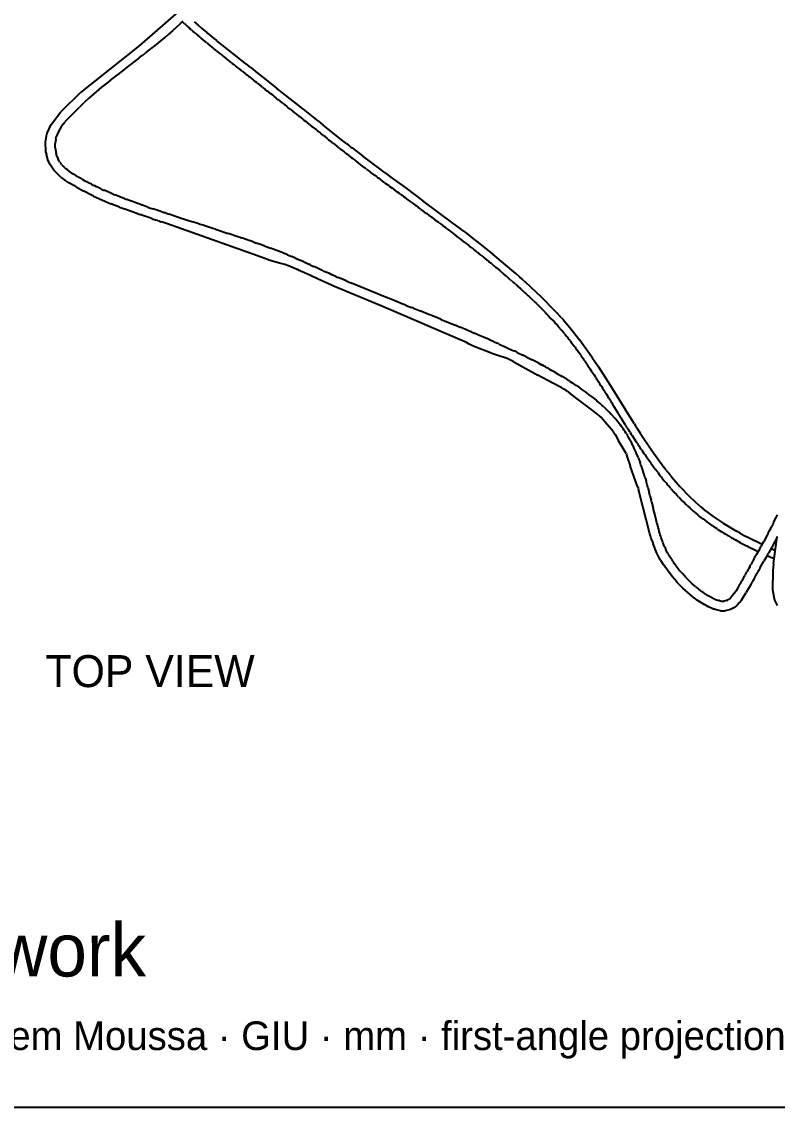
# Model space of a CAD drawing. Header units: millimetres. Extents: x -615 to -131, y -243 to 90.
# Drawn here: x -430.9 to -276.7, y -243.4 to -21.9 of the extents above; entities that cross this region are included whole.
import ezdxf

# ---------------------------------------------------------------- set-up
doc = ezdxf.new("R2010")
doc.units = ezdxf.units.MM
for name, color, linetype in [('BORDER', 7, 'Continuous'), ('TEXT', 5, 'Continuous'), ('VISIBLE', 7, 'Continuous')]:
    doc.layers.add(name, color=color, linetype=linetype)

msp = doc.modelspace()

# ---------------------------------------------------------------- linework, layer by layer
at = {"layer": 'BORDER'}
msp.add_lwpolyline([(-615.3, -243.41), (-131.5, -243.41), (-131.5, 89.89), (-615.3, 89.89)], close=True, dxfattribs=at)
at = {"layer": 'VISIBLE'}
for points in [[(-398.37, -19.43), (-406.93, -26.81)], [(-398.35, -22.17), (-397.95, -21.79)], [(-398.09, -21.93), (-398.05, -21.97)], [(-397.78, -22.22), (-398.05, -21.97)], [(-395.66, -21.91), (-395.31, -22.21)], [(-400.09, -23.75), (-401.07, -24.6)], [(-399.31, -23.05), (-400.09, -23.75)], [(-398.54, -22.35), (-399.31, -23.05)], [(-398.54, -22.35), (-398.35, -22.17)], [(-397.65, -22.34), (-397.78, -22.22)], [(-397.65, -22.34), (-397.48, -22.49)], [(-397.11, -22.83), (-397.48, -22.49)], [(-397.11, -22.83), (-396.73, -23.17)], [(-396.53, -23.34), (-396.73, -23.17)], [(-396.23, -23.6), (-396.53, -23.34)], [(-396.23, -23.6), (-395.87, -23.91)], [(-395.36, -24.35), (-395.87, -23.91)], [(-395.09, -24.58), (-395.36, -24.35)], [(-395.31, -22.21), (-394.87, -22.59)], [(-394.87, -22.59), (-394.15, -23.21)], [(-394.15, -23.21), (-393.11, -24.09)], [(-392.57, -24.54), (-393.11, -24.09)], [(-403.03, -26.23), (-403.71, -26.78)], [(-402.18, -25.53), (-403.03, -26.23)], [(-401.67, -25.11), (-402.18, -25.53)], [(-401.67, -25.11), (-401.07, -24.6)], [(-394.96, -24.69), (-395.09, -24.58)], [(-394.47, -25.1), (-394.96, -24.69)], [(-394.47, -25.1), (-394.24, -25.29)], [(-393.83, -25.63), (-394.24, -25.29)], [(-393.42, -25.97), (-393.83, -25.63)], [(-393.19, -26.16), (-393.42, -25.97)], [(-393.19, -26.16), (-392.96, -26.35)], [(-392.83, -26.46), (-392.96, -26.35)], [(-392.01, -27.13), (-392.83, -26.46)], [(-392.05, -24.96), (-392.57, -24.54)], [(-391.61, -25.33), (-392.05, -24.96)], [(-391.61, -25.33), (-391.12, -25.73)], [(-389.78, -26.81), (-391.12, -25.73)], [(-406.93, -26.81), (-418.85, -36.39)], [(-406.25, -28.79), (-406.5, -28.98)], [(-406.25, -28.79), (-405.62, -28.29)], [(-405.19, -27.95), (-405.62, -28.29)], [(-404.77, -27.62), (-405.19, -27.95)], [(-404.56, -27.46), (-404.77, -27.62)], [(-403.71, -26.78), (-404.56, -27.46)], [(-391.6, -27.46), (-392.01, -27.13)], [(-391.22, -27.77), (-391.6, -27.46)], [(-391.22, -27.77), (-391.04, -27.91)], [(-391.04, -27.91), (-390.63, -28.24)], [(-390.53, -28.32), (-390.63, -28.24)], [(-390.53, -28.32), (-390.37, -28.45)], [(-390.37, -28.45), (-390, -28.75)], [(-390, -28.75), (-389.75, -28.95)], [(-386.58, -29.36), (-389.78, -26.81)], [(-408.69, -30.68), (-409.54, -31.34)], [(-407.75, -29.95), (-408.69, -30.68)], [(-407.25, -29.56), (-407.75, -29.95)], [(-406.87, -29.27), (-407.25, -29.56)], [(-406.87, -29.27), (-406.5, -28.98)], [(-389.75, -28.95), (-389.44, -29.2)], [(-389.44, -29.2), (-389.23, -29.36)], [(-389.09, -29.47), (-389.23, -29.36)], [(-388.87, -29.65), (-389.09, -29.47)], [(-388.51, -29.93), (-388.87, -29.65)], [(-388.41, -30.01), (-388.51, -29.93)], [(-387.99, -30.34), (-388.41, -30.01)], [(-387.99, -30.34), (-387.91, -30.41)], [(-387.91, -30.41), (-387.68, -30.6)], [(-387.4, -30.81), (-387.68, -30.6)], [(-387.4, -30.81), (-387.33, -30.87)], [(-387.33, -30.87), (-387.25, -30.93)], [(-387.25, -30.93), (-387.22, -30.95)], [(-386.76, -31.32), (-387.22, -30.95)], [(-385.16, -30.49), (-386.58, -29.36)], [(-385.16, -30.49), (-384.52, -31)], [(-384.15, -31.28), (-384.52, -31)], [(-412.2, -33.41), (-411.35, -32.75)], [(-409.54, -31.34), (-411.35, -32.75)], [(-386.7, -31.37), (-386.76, -31.32)], [(-386.7, -31.37), (-386.26, -31.72)], [(-385.95, -31.96), (-386.26, -31.72)], [(-385.95, -31.96), (-385.89, -32.01)], [(-385.89, -32.01), (-385.29, -32.48)], [(-385.1, -32.63), (-385.29, -32.48)], [(-385.1, -32.63), (-385.05, -32.67)], [(-385.05, -32.67), (-384.91, -32.78)], [(-384.91, -32.78), (-384.53, -33.08)], [(-384.53, -33.08), (-384.4, -33.19)], [(-384.4, -33.19), (-383.97, -33.52)], [(-384.15, -31.28), (-382.81, -32.35)], [(-382.81, -32.35), (-381.01, -33.76)], [(-414.56, -35.3), (-415.1, -35.75)], [(-413.51, -34.46), (-414.56, -35.3)], [(-413.25, -34.25), (-413.51, -34.46)], [(-412.72, -33.82), (-413.25, -34.25)], [(-412.72, -33.82), (-412.2, -33.41)], [(-383.97, -33.52), (-383.66, -33.77)], [(-383.66, -33.77), (-383.41, -33.97)], [(-383.41, -33.97), (-383.16, -34.16)], [(-382.86, -34.4), (-383.16, -34.16)], [(-382.86, -34.4), (-382.67, -34.55)], [(-382.67, -34.55), (-381.93, -35.14)], [(-381.74, -35.28), (-381.93, -35.14)], [(-381.66, -35.35), (-381.74, -35.28)], [(-381.66, -35.35), (-381.18, -35.73)], [(-381.01, -33.76), (-378.86, -35.46)], [(-418.85, -36.39), (-422.86, -40.32)], [(-417.16, -37.52), (-418.14, -38.42)], [(-416.16, -36.65), (-417.16, -37.52)], [(-415.1, -35.75), (-416.16, -36.65)], [(-380.76, -36.06), (-381.18, -35.73)], [(-380.62, -36.17), (-380.76, -36.06)], [(-380.62, -36.17), (-380.48, -36.28)], [(-380.06, -36.61), (-380.48, -36.28)], [(-379.92, -36.72), (-380.06, -36.61)], [(-379.92, -36.72), (-379.5, -37.05)], [(-379.5, -37.05), (-379.36, -37.17)], [(-379.36, -37.17), (-378.94, -37.5)], [(-378.52, -37.83), (-378.94, -37.5)], [(-374.28, -39.09), (-378.86, -35.46)], [(-419.85, -40.07), (-419.1, -39.33)], [(-418.69, -38.94), (-419.1, -39.33)], [(-418.69, -38.94), (-418.14, -38.42)], [(-378.38, -37.94), (-378.52, -37.83)], [(-378.38, -37.94), (-378.23, -38.06)], [(-377.81, -38.39), (-378.23, -38.06)], [(-377.67, -38.51), (-377.81, -38.39)], [(-377.67, -38.51), (-377.25, -38.84)], [(-377.25, -38.84), (-376.81, -39.19)], [(-376.81, -39.19), (-376.68, -39.29)], [(-376.68, -39.29), (-376.56, -39.39)], [(-376.11, -39.75), (-376.56, -39.39)], [(-376.11, -39.75), (-375.75, -40.03)], [(-373.82, -39.45), (-374.28, -39.09)], [(-373.49, -39.71), (-373.82, -39.45)], [(-373.49, -39.71), (-373.41, -39.78)], [(-372.37, -40.61), (-373.41, -39.78)], [(-424.81, -42.85), (-422.86, -40.32)], [(-421.33, -41.59), (-422.03, -42.37)], [(-420.6, -40.82), (-421.33, -41.59)], [(-419.85, -40.07), (-420.6, -40.82)], [(-375.75, -40.03), (-375.53, -40.2)], [(-375.17, -40.49), (-375.53, -40.2)], [(-374.95, -40.66), (-375.17, -40.49)], [(-374.88, -40.72), (-374.95, -40.66)], [(-374.74, -40.84), (-374.88, -40.72)], [(-374.65, -40.91), (-374.74, -40.84)], [(-374.53, -41), (-374.65, -40.91)], [(-374.41, -41.1), (-374.53, -41)], [(-374.41, -41.1), (-374.25, -41.22)], [(-374.25, -41.22), (-373.84, -41.55)], [(-373.84, -41.55), (-373.54, -41.79)], [(-373.54, -41.79), (-373.37, -41.92)], [(-373.37, -41.92), (-373.3, -41.98)], [(-373.3, -41.98), (-372.98, -42.23)], [(-370.34, -42.23), (-372.37, -40.61)], [(-425.65, -44.65), (-424.85, -42.91)], [(-424.84, -42.89), (-424.85, -42.91)], [(-424.82, -42.87), (-424.84, -42.89)], [(-424.82, -42.87), (-424.81, -42.85)], [(-422.78, -43.35), (-423.38, -44.34)], [(-422.37, -42.79), (-422.78, -43.35)], [(-422.37, -42.79), (-422.03, -42.37)], [(-372.98, -42.23), (-372.56, -42.57)], [(-372.24, -42.82), (-372.56, -42.57)], [(-372.16, -42.88), (-372.24, -42.82)], [(-372.16, -42.88), (-371.65, -43.29)], [(-371.65, -43.29), (-371.56, -43.37)], [(-371.56, -43.37), (-371.32, -43.55)], [(-371.23, -43.62), (-371.32, -43.55)], [(-371.23, -43.62), (-370.74, -44.01)], [(-370.74, -44.01), (-370.46, -44.24)], [(-370.46, -44.24), (-369.99, -44.61)], [(-370.34, -42.23), (-369.35, -43.02)], [(-365.33, -46.21), (-369.35, -43.02)], [(-426.02, -46.63), (-426.01, -46.47)], [(-426.01, -46.47), (-425.71, -44.86)], [(-425.71, -44.86), (-425.68, -44.77)], [(-425.68, -44.77), (-425.67, -44.74)], [(-425.67, -44.74), (-425.65, -44.65)], [(-423.93, -45.87), (-424.04, -46.75)], [(-423.92, -45.82), (-423.93, -45.87)], [(-423.92, -45.82), (-423.81, -45.41)], [(-423.38, -44.34), (-423.81, -45.41)], [(-369.99, -44.61), (-369.89, -44.69)], [(-369.79, -44.77), (-369.89, -44.69)], [(-369.32, -45.14), (-369.79, -44.77)], [(-369.32, -45.14), (-369.04, -45.37)], [(-369.04, -45.37), (-368.56, -45.75)], [(-368.53, -45.78), (-368.56, -45.75)], [(-368.53, -45.78), (-368.26, -45.99)], [(-368.26, -45.99), (-368.15, -46.08)], [(-368.15, -46.08), (-367.57, -46.53)], [(-364.53, -46.83), (-365.33, -46.21)], [(-425.96, -48.29), (-426.02, -46.63)], [(-425.92, -48.57), (-425.96, -48.29)], [(-425.92, -48.57), (-425.83, -49.01)], [(-424.04, -47.62), (-424.04, -46.75)], [(-424.04, -47.62), (-423.84, -48.82)], [(-367.57, -46.53), (-367.51, -46.58)], [(-367.48, -46.61), (-367.51, -46.58)], [(-367.48, -46.61), (-367.08, -46.92)], [(-367.08, -46.92), (-366.49, -47.39)], [(-366.44, -47.42), (-366.49, -47.39)], [(-366.44, -47.42), (-366.3, -47.54)], [(-366.11, -47.69), (-366.3, -47.54)], [(-366.11, -47.69), (-365.09, -48.48)], [(-365.09, -48.48), (-365.07, -48.5)], [(-365.07, -48.5), (-364.97, -48.58)], [(-364.97, -48.58), (-364.88, -48.65)], [(-364.88, -48.65), (-364.79, -48.72)], [(-364.79, -48.72), (-364.58, -48.88)], [(-364.53, -46.83), (-364.27, -47.04)], [(-364.27, -47.04), (-364.15, -47.13)], [(-364.15, -47.13), (-363.69, -47.49)], [(-363.69, -47.49), (-363.47, -47.66)], [(-363.47, -47.66), (-361.33, -49.31)], [(-425.44, -50.29), (-425.83, -49.01)], [(-425.28, -50.65), (-425.44, -50.29)], [(-425.1, -51.01), (-425.28, -50.65)], [(-423.62, -49.51), (-423.84, -48.82)], [(-423.62, -49.51), (-423.57, -49.63)], [(-423.57, -49.63), (-423.5, -49.8)], [(-423.24, -50.29), (-423.5, -49.8)], [(-423.07, -50.56), (-423.24, -50.29)], [(-423.07, -50.56), (-422.89, -50.81)], [(-422.72, -51.03), (-422.89, -50.81)], [(-364.58, -48.88), (-364.48, -48.96)], [(-364.48, -48.96), (-364.16, -49.21)], [(-364.16, -49.21), (-363.97, -49.35)], [(-363.97, -49.35), (-363.66, -49.6)], [(-363.66, -49.6), (-363.34, -49.84)], [(-363.34, -49.84), (-362.84, -50.23)], [(-362.84, -50.23), (-362.21, -50.71)], [(-362.02, -50.85), (-362.21, -50.71)], [(-361.36, -51.36), (-362.02, -50.85)], [(-357.54, -52.16), (-361.33, -49.31)], [(-424.6, -51.82), (-425.1, -51.01)], [(-424.29, -52.23), (-424.6, -51.82)], [(-423.3, -53.25), (-424.29, -52.23)], [(-422.72, -51.03), (-422.47, -51.3)], [(-422.16, -51.62), (-422.47, -51.3)], [(-422.1, -51.67), (-422.16, -51.62)], [(-422.06, -51.71), (-422.1, -51.67)], [(-421.84, -51.91), (-422.06, -51.71)], [(-421.6, -52.1), (-421.84, -51.91)], [(-421.18, -52.42), (-421.6, -52.1)], [(-420.91, -52.61), (-421.18, -52.42)], [(-420.88, -52.64), (-420.91, -52.61)], [(-420.61, -52.81), (-420.88, -52.64)], [(-420.61, -52.81), (-420.24, -53.05)], [(-420.24, -53.05), (-419.78, -53.33)], [(-361.04, -51.6), (-361.36, -51.36)], [(-361.04, -51.6), (-360.82, -51.76)], [(-360.6, -51.93), (-360.82, -51.76)], [(-360.52, -51.99), (-360.6, -51.93)], [(-360.52, -51.99), (-360.44, -52.05)], [(-360.44, -52.05), (-360, -52.38)], [(-360, -52.38), (-359.92, -52.44)], [(-359.92, -52.44), (-359.85, -52.5)], [(-359.85, -52.5), (-359.62, -52.67)], [(-359.19, -52.99), (-359.62, -52.67)], [(-359.08, -53.07), (-359.19, -52.99)], [(-359.08, -53.07), (-358.85, -53.25)], [(-357.22, -52.4), (-357.54, -52.16)], [(-356.52, -52.92), (-357.22, -52.4)], [(-356.52, -52.92), (-355.74, -53.49)], [(-422.8, -53.67), (-423.3, -53.25)], [(-422.8, -53.67), (-422.05, -54.23)], [(-421.23, -54.76), (-422.05, -54.23)], [(-420.35, -55.29), (-421.23, -54.76)], [(-420.24, -55.36), (-420.35, -55.29)], [(-419.78, -55.62), (-420.24, -55.36)], [(-419.78, -53.33), (-419.48, -53.51)], [(-419.48, -53.51), (-419.39, -53.56)], [(-419.39, -53.56), (-419.19, -53.68)], [(-418.74, -53.93), (-419.19, -53.68)], [(-418.55, -54.04), (-418.74, -53.93)], [(-418.55, -54.04), (-417.95, -54.37)], [(-417.95, -54.37), (-417.64, -54.54)], [(-417.64, -54.54), (-417.34, -54.71)], [(-417.1, -54.83), (-417.34, -54.71)], [(-416.64, -55.07), (-417.1, -54.83)], [(-416.64, -55.07), (-416.16, -55.31)], [(-415.95, -55.42), (-416.16, -55.31)], [(-358.85, -53.25), (-358.42, -53.56)], [(-358.42, -53.56), (-358.28, -53.67)], [(-358.28, -53.67), (-358.02, -53.86)], [(-358.02, -53.86), (-357.69, -54.1)], [(-356.8, -54.76), (-357.69, -54.1)], [(-356.8, -54.76), (-356.69, -54.84)], [(-356.69, -54.84), (-356, -55.35)], [(-356, -55.35), (-355.88, -55.44)], [(-355.74, -53.49), (-354.34, -54.52)], [(-354.34, -54.52), (-352.46, -55.9)], [(-419.78, -55.62), (-418.33, -56.42)], [(-416.23, -57.48), (-418.33, -56.42)], [(-416.23, -57.48), (-412.67, -59.05)], [(-415.62, -55.58), (-415.95, -55.42)], [(-415.39, -55.69), (-415.62, -55.58)], [(-414.72, -56.01), (-415.39, -55.69)], [(-414.72, -56.01), (-414.17, -56.26)], [(-414.17, -56.26), (-414.07, -56.3)], [(-413.42, -56.59), (-414.07, -56.3)], [(-412.83, -56.85), (-413.42, -56.59)], [(-412.12, -57.14), (-412.83, -56.85)], [(-412.12, -57.14), (-411.86, -57.25)], [(-411.63, -57.34), (-411.86, -57.25)], [(-411.29, -57.47), (-411.63, -57.34)], [(-410.74, -57.69), (-411.29, -57.47)], [(-355.88, -55.44), (-355.39, -55.8)], [(-355.39, -55.8), (-355.08, -56.03)], [(-355.08, -56.03), (-354.78, -56.24)], [(-354.28, -56.61), (-354.78, -56.24)], [(-354.18, -56.69), (-354.28, -56.61)], [(-353.89, -56.9), (-354.18, -56.69)], [(-353.55, -57.15), (-353.89, -56.9)], [(-353.55, -57.15), (-353.04, -57.52)], [(-353.04, -57.52), (-352.98, -57.57)], [(-352.98, -57.57), (-352.67, -57.79)], [(-352.46, -55.9), (-349.02, -58.44)], [(-410.88, -59.76), (-412.67, -59.05)], [(-410.88, -59.76), (-410.32, -59.97)], [(-410.59, -57.75), (-410.74, -57.69)], [(-410.59, -57.75), (-410.49, -57.79)], [(-409.93, -58.01), (-410.49, -57.79)], [(-409.88, -58.02), (-409.93, -58.01)], [(-409.88, -58.02), (-409.41, -58.2)], [(-408.71, -58.46), (-409.41, -58.2)], [(-408.67, -58.48), (-408.71, -58.46)], [(-408.47, -58.55), (-408.67, -58.48)], [(-407.38, -58.95), (-408.47, -58.55)], [(-407.26, -58.99), (-407.38, -58.95)], [(-406.96, -59.1), (-407.26, -58.99)], [(-406.51, -59.26), (-406.96, -59.1)], [(-406.51, -59.26), (-406.38, -59.3)], [(-406.2, -59.37), (-406.38, -59.3)], [(-405.57, -59.59), (-406.2, -59.37)], [(-405.16, -59.73), (-405.57, -59.59)], [(-405.16, -59.73), (-404.97, -59.8)], [(-404.97, -59.8), (-404.12, -60.09)], [(-352.38, -58.01), (-352.67, -57.79)], [(-351.94, -58.33), (-352.38, -58.01)], [(-351.78, -58.45), (-351.94, -58.33)], [(-351.34, -58.77), (-351.78, -58.45)], [(-351.34, -58.77), (-351.19, -58.89)], [(-351.19, -58.89), (-351.03, -59)], [(-351.03, -59), (-350.59, -59.32)], [(-350.59, -59.32), (-350.44, -59.44)], [(-350.44, -59.44), (-350, -59.76)], [(-349.55, -60.1), (-350, -59.76)], [(-342.91, -63), (-349.02, -58.44)], [(-410.32, -59.97), (-409.91, -60.13)], [(-409.91, -60.13), (-409.83, -60.16)], [(-409.64, -60.23), (-409.83, -60.16)], [(-407.38, -61.05), (-409.64, -60.23)], [(-407.25, -61.09), (-407.38, -61.05)], [(-407.12, -61.14), (-407.25, -61.09)], [(-407.12, -61.14), (-406.93, -61.21)], [(-406.93, -61.21), (-406.75, -61.27)], [(-404.55, -62.03), (-406.75, -61.27)], [(-403.9, -60.17), (-404.12, -60.09)], [(-403.23, -60.39), (-403.9, -60.17)], [(-403.23, -60.39), (-403.14, -60.42)], [(-403, -60.47), (-403.14, -60.42)], [(-401.97, -60.82), (-403, -60.47)], [(-401.94, -60.83), (-401.97, -60.82)], [(-401.94, -60.83), (-401.8, -60.87)], [(-401.38, -61.01), (-401.8, -60.87)], [(-401.38, -61.01), (-400.81, -61.2)], [(-400.03, -61.46), (-400.81, -61.2)], [(-399.47, -61.64), (-400.03, -61.46)], [(-398.45, -61.97), (-399.47, -61.64)], [(-398.35, -62), (-398.45, -61.97)], [(-398.35, -62), (-397.68, -62.22)], [(-349.41, -60.2), (-349.55, -60.1)], [(-349.41, -60.2), (-348.96, -60.54)], [(-348.96, -60.54), (-348.81, -60.64)], [(-348.81, -60.64), (-348.67, -60.75)], [(-348.67, -60.75), (-348.22, -61.08)], [(-348.22, -61.08), (-347.75, -61.43)], [(-347.75, -61.43), (-347.63, -61.52)], [(-347.63, -61.52), (-347.55, -61.58)], [(-347.55, -61.58), (-347.24, -61.81)], [(-347.24, -61.81), (-347.14, -61.88)], [(-347.14, -61.88), (-346.57, -62.31)], [(-404.28, -62.13), (-404.55, -62.03)], [(-404.28, -62.13), (-404.23, -62.14)], [(-404.23, -62.14), (-403.59, -62.36)], [(-403.53, -62.38), (-403.59, -62.36)], [(-403.51, -62.39), (-403.53, -62.38)], [(-403.14, -62.51), (-403.51, -62.39)], [(-403.12, -62.52), (-403.14, -62.51)], [(-402.84, -62.61), (-403.12, -62.52)], [(-402.77, -62.64), (-402.84, -62.61)], [(-402.77, -62.64), (-402.49, -62.73)], [(-402.12, -62.85), (-402.49, -62.73)], [(-401.32, -63.12), (-402.12, -62.85)], [(-382.75, -69.71), (-401.32, -63.12)], [(-397.68, -62.22), (-397.53, -62.27)], [(-397.53, -62.27), (-397.25, -62.36)], [(-397.25, -62.36), (-395.97, -62.77)], [(-395.82, -62.82), (-395.97, -62.77)], [(-395.11, -63.05), (-395.82, -62.82)], [(-394.59, -63.22), (-395.11, -63.05)], [(-394.48, -63.26), (-394.59, -63.22)], [(-394.36, -63.29), (-394.48, -63.26)], [(-393.85, -63.46), (-394.36, -63.29)], [(-393.71, -63.5), (-393.85, -63.46)], [(-393.08, -63.7), (-393.71, -63.5)], [(-392.87, -63.77), (-393.08, -63.7)], [(-391.9, -64.09), (-392.87, -63.77)], [(-391.32, -64.27), (-391.9, -64.09)], [(-346.57, -62.31), (-346.47, -62.39)], [(-346.47, -62.39), (-346.37, -62.46)], [(-346.37, -62.46), (-346.08, -62.67)], [(-345.8, -62.89), (-346.08, -62.67)], [(-345.7, -62.96), (-345.8, -62.89)], [(-345.7, -62.96), (-345.6, -63.04)], [(-345.6, -63.04), (-345.03, -63.46)], [(-345.03, -63.46), (-344.93, -63.54)], [(-344.93, -63.54), (-344.83, -63.62)], [(-344.83, -63.62), (-344.54, -63.83)], [(-344.22, -64.07), (-344.54, -63.83)], [(-344.19, -64.1), (-344.22, -64.07)], [(-344.19, -64.1), (-343.97, -64.27)], [(-341.7, -63.92), (-342.91, -63)], [(-340.82, -64.59), (-341.7, -63.92)], [(-391.32, -64.27), (-388.74, -65.12)], [(-386.75, -65.78), (-388.74, -65.12)], [(-386.27, -65.94), (-386.75, -65.78)], [(-386.23, -65.96), (-386.27, -65.94)], [(-386.23, -65.96), (-386.03, -66.02)], [(-384.87, -66.42), (-386.03, -66.02)], [(-384.54, -66.54), (-384.87, -66.42)], [(-343.97, -64.27), (-343.51, -64.61)], [(-343.51, -64.61), (-343.2, -64.85)], [(-343.2, -64.85), (-343.01, -64.99)], [(-343.01, -64.99), (-342.82, -65.14)], [(-342.82, -65.14), (-342.5, -65.38)], [(-342.5, -65.38), (-342.24, -65.58)], [(-341.31, -66.29), (-342.24, -65.58)], [(-340.48, -66.94), (-341.31, -66.29)], [(-340.82, -64.59), (-340.08, -65.16)], [(-340.08, -65.16), (-338.92, -66.06)], [(-338.92, -66.06), (-337.39, -67.27)], [(-384.21, -66.65), (-384.54, -66.54)], [(-384.04, -66.71), (-384.21, -66.65)], [(-383.54, -66.88), (-384.04, -66.71)], [(-383.54, -66.88), (-382.97, -67.09)], [(-382.77, -67.16), (-382.97, -67.09)], [(-382.39, -67.29), (-382.77, -67.16)], [(-382.14, -67.38), (-382.39, -67.29)], [(-381.39, -67.65), (-382.14, -67.38)], [(-381.39, -67.65), (-380.82, -67.86)], [(-380.82, -67.86), (-380.67, -67.92)], [(-380.67, -67.92), (-380.1, -68.12)], [(-377.93, -68.95), (-380.1, -68.12)], [(-340.39, -67.01), (-340.48, -66.94)], [(-340.39, -67.01), (-339.98, -67.32)], [(-339.98, -67.32), (-339.73, -67.52)], [(-339.73, -67.52), (-339.49, -67.71)], [(-339.07, -68.04), (-339.49, -67.71)], [(-338.99, -68.1), (-339.07, -68.04)], [(-338.99, -68.1), (-338.76, -68.29)], [(-338.76, -68.29), (-338.55, -68.45)], [(-338.55, -68.45), (-338.42, -68.55)], [(-338.41, -68.56), (-338.42, -68.55)], [(-338, -68.89), (-338.41, -68.56)], [(-337.39, -67.27), (-334.68, -69.44)], [(-381.47, -70.17), (-382.75, -69.71)], [(-380.5, -70.5), (-381.47, -70.17)], [(-380.42, -70.57), (-380.5, -70.5)], [(-378.29, -71.16), (-380.42, -70.57)], [(-377.72, -69.03), (-377.93, -68.95)], [(-377.34, -69.18), (-377.72, -69.03)], [(-376.89, -69.37), (-377.34, -69.18)], [(-376.63, -69.47), (-376.89, -69.37)], [(-376.63, -69.47), (-375.74, -69.84)], [(-375.48, -69.95), (-375.74, -69.84)], [(-375.19, -70.08), (-375.48, -69.95)], [(-375.11, -70.11), (-375.19, -70.08)], [(-375.03, -70.14), (-375.11, -70.11)], [(-375.03, -70.14), (-374.75, -70.27)], [(-374.65, -70.31), (-374.75, -70.27)], [(-374.65, -70.31), (-373.9, -70.65)], [(-373.79, -70.7), (-373.9, -70.65)], [(-373.32, -70.91), (-373.79, -70.7)], [(-338, -68.89), (-337.88, -68.99)], [(-337.88, -68.99), (-337.51, -69.28)], [(-337.15, -69.57), (-337.51, -69.28)], [(-337.02, -69.68), (-337.15, -69.57)], [(-337.02, -69.68), (-336.66, -69.96)], [(-336.66, -69.96), (-336.52, -70.07)], [(-336.52, -70.07), (-336.17, -70.36)], [(-336.17, -70.36), (-336.03, -70.47)], [(-336.03, -70.47), (-335.89, -70.59)], [(-335.89, -70.59), (-335.54, -70.87)], [(-335.19, -71.16), (-335.54, -70.87)], [(-330.08, -73.32), (-334.68, -69.44)], [(-377.19, -71.45), (-378.29, -71.16)], [(-376.07, -71.85), (-377.19, -71.45)], [(-375.34, -72.17), (-376.07, -71.85)], [(-375, -72.32), (-375.34, -72.17)], [(-374.63, -72.49), (-375, -72.32)], [(-374.27, -72.65), (-374.63, -72.49)], [(-374.02, -72.77), (-374.27, -72.65)], [(-373.79, -72.87), (-374.02, -72.77)], [(-371.94, -73.73), (-373.79, -72.87)], [(-373.32, -70.91), (-373.18, -70.97)], [(-373.18, -70.97), (-372.97, -71.07)], [(-372.97, -71.07), (-372.28, -71.39)], [(-372.05, -71.5), (-372.28, -71.39)], [(-372.05, -71.5), (-371.31, -71.84)], [(-371.09, -71.95), (-371.31, -71.84)], [(-370.39, -72.27), (-371.09, -71.95)], [(-370.23, -72.34), (-370.39, -72.27)], [(-369.73, -72.58), (-370.23, -72.34)], [(-369.59, -72.64), (-369.73, -72.58)], [(-369.13, -72.85), (-369.59, -72.64)], [(-368.1, -73.31), (-369.13, -72.85)], [(-335.05, -71.28), (-335.19, -71.16)], [(-335.05, -71.28), (-334.7, -71.56)], [(-334.7, -71.56), (-334.56, -71.68)], [(-334.56, -71.68), (-334.21, -71.97)], [(-334.21, -71.97), (-334.07, -72.09)], [(-334.07, -72.09), (-333.7, -72.4)], [(-333.7, -72.4), (-333.58, -72.5)], [(-333.58, -72.5), (-333.35, -72.69)], [(-333.35, -72.69), (-332.59, -73.33)], [(-371.67, -73.85), (-371.94, -73.73)], [(-369.61, -74.8), (-371.67, -73.85)], [(-368.41, -75.34), (-369.61, -74.8)], [(-367.73, -73.48), (-368.1, -73.31)], [(-367.44, -73.61), (-367.73, -73.48)], [(-367.26, -73.69), (-367.44, -73.61)], [(-366.81, -73.88), (-367.26, -73.69)], [(-366.81, -73.88), (-366.34, -74.09)], [(-366.15, -74.17), (-366.34, -74.09)], [(-365.84, -74.31), (-366.15, -74.17)], [(-365.79, -74.33), (-365.84, -74.31)], [(-364.68, -74.8), (-365.79, -74.33)], [(-364.68, -74.8), (-364.35, -74.94)], [(-364.35, -74.94), (-364.18, -75.01)], [(-364.18, -75.01), (-363.61, -75.26)], [(-362.42, -75.75), (-363.61, -75.26)], [(-331.99, -73.85), (-332.59, -73.33)], [(-331.99, -73.85), (-331.6, -74.18)], [(-331.4, -74.36), (-331.6, -74.18)], [(-331.22, -74.52), (-331.4, -74.36)], [(-331.22, -74.52), (-330.62, -75.04)], [(-330.62, -75.04), (-330.49, -75.15)], [(-330.23, -75.38), (-330.49, -75.15)], [(-329.32, -73.99), (-330.08, -73.32)], [(-328.77, -74.48), (-329.32, -73.99)], [(-328.37, -74.83), (-328.77, -74.48)], [(-328.37, -74.83), (-328.24, -74.95)], [(-328.24, -74.95), (-326.91, -76.16)], [(-367.67, -75.67), (-368.41, -75.34)], [(-367.4, -75.78), (-367.67, -75.67)], [(-357.4, -79.94), (-367.4, -75.78)], [(-358.29, -77.45), (-362.42, -75.75)], [(-357.64, -77.71), (-358.29, -77.45)], [(-330.11, -75.49), (-330.23, -75.38)], [(-330.05, -75.54), (-330.11, -75.49)], [(-330.05, -75.54), (-329.72, -75.84)], [(-329.19, -76.31), (-329.72, -75.84)], [(-328.96, -76.53), (-329.19, -76.31)], [(-328.96, -76.53), (-328.91, -76.56)], [(-328.91, -76.56), (-328.86, -76.62)], [(-328.35, -77.08), (-328.86, -76.62)], [(-328.35, -77.08), (-328.22, -77.2)], [(-328.22, -77.2), (-327.81, -77.57)], [(-326.91, -76.16), (-324.99, -77.98)], [(-355.22, -78.69), (-357.64, -77.71)], [(-354.86, -78.83), (-355.22, -78.69)], [(-353.44, -79.4), (-354.86, -78.83)], [(-353.3, -79.46), (-353.44, -79.4)], [(-352.73, -79.68), (-353.3, -79.46)], [(-352.42, -79.81), (-352.73, -79.68)], [(-327.81, -77.57), (-327.54, -77.83)], [(-327.54, -77.83), (-327.37, -77.98)], [(-327.15, -78.19), (-327.37, -77.98)], [(-326.85, -78.48), (-327.15, -78.19)], [(-326.5, -78.81), (-326.85, -78.48)], [(-326.37, -78.93), (-326.5, -78.81)], [(-326.37, -78.93), (-325.93, -79.36)], [(-325.93, -79.36), (-325.81, -79.48)], [(-325.81, -79.48), (-325.46, -79.82)], [(-321.9, -81.08), (-324.99, -77.98)], [(-340.13, -87.39), (-357.4, -79.94)], [(-352.42, -79.81), (-351.34, -80.24)], [(-350.95, -80.39), (-351.34, -80.24)], [(-350.95, -80.39), (-349.57, -80.94)], [(-348.85, -81.23), (-349.57, -80.94)], [(-346.05, -82.36), (-348.85, -81.23)], [(-325.46, -79.82), (-324.89, -80.38)], [(-324.43, -80.84), (-324.89, -80.38)], [(-324.09, -81.19), (-324.43, -80.84)], [(-324.09, -81.19), (-323.8, -81.49)], [(-323.8, -81.49), (-323.57, -81.72)], [(-323.57, -81.72), (-323.46, -81.84)], [(-323.46, -81.84), (-322.96, -82.37)], [(-320.74, -82.34), (-321.9, -81.08)], [(-345.28, -82.67), (-346.05, -82.36)], [(-345.28, -82.67), (-342.47, -83.82)], [(-342.15, -83.95), (-342.47, -83.82)], [(-342.06, -83.99), (-342.15, -83.95)], [(-342.06, -83.99), (-341.44, -84.25)], [(-322.48, -82.88), (-322.96, -82.37)], [(-322.1, -83.3), (-322.48, -82.88)], [(-322.1, -83.3), (-321.94, -83.47)], [(-321.94, -83.47), (-321.66, -83.79)], [(-321.66, -83.79), (-321.37, -84.12)], [(-321.37, -84.12), (-321.21, -84.3)], [(-320.74, -82.34), (-320.35, -82.77)], [(-320.35, -82.77), (-320.19, -82.96)], [(-320.19, -82.96), (-319.03, -84.32)], [(-340.79, -84.52), (-341.44, -84.25)], [(-340.47, -84.65), (-340.79, -84.52)], [(-339.99, -84.85), (-340.47, -84.65)], [(-339.69, -84.98), (-339.99, -84.85)], [(-339.24, -85.17), (-339.69, -84.98)], [(-339.12, -85.22), (-339.24, -85.17)], [(-339.12, -85.22), (-338.99, -85.27)], [(-338.99, -85.27), (-338.54, -85.46)], [(-337.35, -85.98), (-338.54, -85.46)], [(-337, -86.13), (-337.35, -85.98)], [(-336.66, -86.27), (-337, -86.13)], [(-335.53, -86.77), (-336.66, -86.27)], [(-321.21, -84.3), (-321.15, -84.37)], [(-321.03, -84.5), (-321.15, -84.37)], [(-321.03, -84.5), (-320.86, -84.71)], [(-320.86, -84.71), (-320.63, -84.98)], [(-320.45, -85.19), (-320.63, -84.98)], [(-320.41, -85.24), (-320.45, -85.19)], [(-320.18, -85.52), (-320.41, -85.24)], [(-320.12, -85.59), (-320.18, -85.52)], [(-320.12, -85.59), (-320.06, -85.66)], [(-320.06, -85.66), (-319.68, -86.13)], [(-319.68, -86.13), (-319.55, -86.3)], [(-319.55, -86.3), (-319.43, -86.45)], [(-319.03, -84.32), (-317.07, -86.81)], [(-339.6, -87.7), (-340.13, -87.39)], [(-338.91, -88.04), (-339.6, -87.7)], [(-337.52, -88.62), (-338.91, -88.04)], [(-335.53, -86.77), (-335.48, -86.79)], [(-335.15, -86.93), (-335.48, -86.79)], [(-334.96, -87.02), (-335.15, -86.93)], [(-334.55, -87.2), (-334.96, -87.02)], [(-334.49, -87.23), (-334.55, -87.2)], [(-334.49, -87.23), (-334.02, -87.44)], [(-334.02, -87.44), (-333.86, -87.51)], [(-333.55, -87.65), (-333.86, -87.51)], [(-333.55, -87.65), (-333.43, -87.71)], [(-333.43, -87.71), (-332.86, -87.97)], [(-332.86, -87.97), (-332.52, -88.12)], [(-332.52, -88.12), (-331.56, -88.57)], [(-331.56, -88.57), (-330.8, -88.93)], [(-319.43, -86.45), (-319.24, -86.69)], [(-319.24, -86.69), (-319.17, -86.78)], [(-319.17, -86.78), (-319.1, -86.88)], [(-319.1, -86.88), (-318.91, -87.12)], [(-318.91, -87.12), (-318.68, -87.41)], [(-318.68, -87.41), (-318.28, -87.94)], [(-318.28, -87.94), (-318.17, -88.09)], [(-318.17, -88.09), (-317.99, -88.34)], [(-317.99, -88.34), (-317.92, -88.43)], [(-317.92, -88.43), (-317.62, -88.84)], [(-315.01, -89.67), (-317.07, -86.81)], [(-336.1, -89.17), (-337.52, -88.62)], [(-334.55, -89.72), (-336.1, -89.17)], [(-333.94, -89.95), (-334.55, -89.72)], [(-331.8, -90.64), (-333.94, -89.95)], [(-331.58, -90.74), (-331.8, -90.64)], [(-330.58, -91.22), (-331.58, -90.74)], [(-330.8, -88.93), (-330.48, -89.08)], [(-330.28, -89.17), (-330.48, -89.08)], [(-329.87, -89.37), (-330.28, -89.17)], [(-329.77, -89.42), (-329.87, -89.37)], [(-329.77, -89.42), (-328.66, -89.96)], [(-328.38, -90.09), (-328.66, -89.96)], [(-328.1, -90.23), (-328.38, -90.09)], [(-327.95, -90.31), (-328.1, -90.23)], [(-327.95, -90.31), (-327.43, -90.57)], [(-327.43, -90.57), (-326.72, -90.93)], [(-317.26, -89.34), (-317.62, -88.84)], [(-316.83, -89.95), (-317.26, -89.34)], [(-316.83, -89.95), (-316.71, -90.11)], [(-316.71, -90.11), (-316.54, -90.36)], [(-316.54, -90.36), (-316.34, -90.64)], [(-316.19, -90.86), (-316.34, -90.64)], [(-314.41, -90.54), (-315.01, -89.67)], [(-314.41, -90.54), (-313.92, -91.26)], [(-330.58, -91.22), (-329.83, -91.68)], [(-329.83, -91.68), (-325.58, -94.02)], [(-326.19, -91.2), (-326.72, -90.93)], [(-325.51, -91.55), (-326.19, -91.2)], [(-325.51, -91.55), (-324.86, -91.9)], [(-324.64, -92.02), (-324.86, -91.9)], [(-324.31, -92.19), (-324.64, -92.02)], [(-324.03, -92.35), (-324.31, -92.19)], [(-323.74, -92.51), (-324.03, -92.35)], [(-323.42, -92.68), (-323.74, -92.51)], [(-323.42, -92.68), (-323.32, -92.74)], [(-323.32, -92.74), (-322.76, -93.06)], [(-316.09, -91), (-316.19, -90.86)], [(-316.02, -91.11), (-316.09, -91)], [(-316.02, -91.11), (-315.47, -91.92)], [(-315.47, -91.92), (-315.42, -92)], [(-315.42, -92), (-314.81, -92.9)], [(-314.46, -93.44), (-314.81, -92.9)], [(-313.92, -91.26), (-313.19, -92.36)], [(-313.19, -92.36), (-310.36, -96.79)], [(-322.64, -95.61), (-325.58, -94.02)], [(-322.23, -93.36), (-322.76, -93.06)], [(-322.12, -93.42), (-322.23, -93.36)], [(-322.12, -93.42), (-321.59, -93.73)], [(-321.59, -93.73), (-320.93, -94.12)], [(-320.93, -94.12), (-320.59, -94.32)], [(-319.69, -94.88), (-320.59, -94.32)], [(-319.21, -95.18), (-319.69, -94.88)], [(-319.09, -95.26), (-319.21, -95.18)], [(-314.46, -93.44), (-314.31, -93.66)], [(-314.31, -93.66), (-314.1, -93.98)], [(-314.1, -93.98), (-313.89, -94.31)], [(-313.74, -94.53), (-313.89, -94.31)], [(-313.74, -94.53), (-313.65, -94.67)], [(-313.65, -94.67), (-313.13, -95.49)], [(-320.69, -96.59), (-322.64, -95.61)], [(-320.25, -96.86), (-320.69, -96.59)], [(-319.87, -97.1), (-320.25, -96.86)], [(-319.62, -97.27), (-319.87, -97.1)], [(-319.62, -97.27), (-319, -97.75)], [(-319.09, -95.26), (-318.46, -95.66)], [(-318.46, -95.66), (-318.25, -95.8)], [(-317.94, -96), (-318.25, -95.8)], [(-317.77, -96.12), (-317.94, -96)], [(-317.31, -96.43), (-317.77, -96.12)], [(-317.31, -96.43), (-317.03, -96.62)], [(-316.91, -96.71), (-317.03, -96.62)], [(-316.73, -96.83), (-316.91, -96.71)], [(-316.49, -97.01), (-316.73, -96.83)], [(-315.85, -97.46), (-316.49, -97.01)], [(-313.13, -95.49), (-313.04, -95.63)], [(-312.94, -95.79), (-313.04, -95.63)], [(-312.69, -96.18), (-312.94, -95.79)], [(-312.61, -96.3), (-312.69, -96.18)], [(-312.61, -96.3), (-312.4, -96.63)], [(-312.16, -97.02), (-312.4, -96.63)], [(-311.88, -97.46), (-312.16, -97.02)], [(-310.36, -96.79), (-307.66, -101.14)], [(-316.75, -99.48), (-319, -97.75)], [(-314.55, -101.13), (-316.75, -99.48)], [(-315.58, -97.66), (-315.85, -97.46)], [(-315.09, -98.02), (-315.58, -97.66)], [(-314.82, -98.23), (-315.09, -98.02)], [(-314.82, -98.23), (-314.55, -98.44)], [(-314.55, -98.44), (-314.09, -98.8)], [(-314.09, -98.8), (-313.56, -99.24)], [(-313.11, -99.61), (-313.56, -99.24)], [(-312.89, -99.8), (-313.11, -99.61)], [(-311.88, -97.46), (-311.71, -97.74)], [(-311.71, -97.74), (-311.59, -97.93)], [(-311.59, -97.93), (-311.38, -98.27)], [(-311.38, -98.27), (-311.3, -98.39)], [(-311.08, -98.74), (-311.3, -98.39)], [(-310.96, -98.94), (-311.08, -98.74)], [(-310.7, -99.36), (-310.96, -98.94)], [(-310.7, -99.36), (-310.61, -99.5)], [(-310.53, -99.64), (-310.61, -99.5)], [(-310.53, -99.64), (-310.27, -100.06)], [(-313.65, -101.77), (-314.55, -101.13)], [(-313.26, -102.13), (-313.65, -101.77)], [(-312.66, -100.01), (-312.89, -99.8)], [(-312.44, -100.2), (-312.66, -100.01)], [(-312.2, -100.42), (-312.44, -100.2)], [(-312.2, -100.42), (-311.77, -100.81)], [(-311.77, -100.81), (-311.47, -101.11)], [(-311.47, -101.11), (-311.22, -101.35)], [(-311.22, -101.35), (-311.12, -101.45)], [(-311.12, -101.45), (-310.61, -101.99)], [(-310.27, -100.06), (-310.14, -100.26)], [(-310.14, -100.26), (-309.92, -100.62)], [(-309.92, -100.62), (-309.7, -100.98)], [(-309.7, -100.98), (-309.24, -101.72)], [(-309.24, -101.72), (-308.87, -102.31)], [(-306.27, -103.37), (-307.66, -101.14)], [(-313.26, -102.13), (-313.06, -102.32)], [(-313.06, -102.32), (-312.67, -102.7)], [(-311.49, -104.06), (-312.67, -102.7)], [(-310.52, -105.13), (-311.49, -104.06)], [(-309.83, -102.85), (-310.61, -101.99)], [(-309.46, -103.29), (-309.83, -102.85)], [(-309.3, -103.48), (-309.46, -103.29)], [(-308.95, -103.92), (-309.3, -103.48)], [(-308.8, -104.12), (-308.95, -103.92)], [(-308.56, -102.82), (-308.87, -102.31)], [(-308.44, -103.01), (-308.56, -102.82)], [(-308.24, -103.33), (-308.44, -103.01)], [(-307.87, -103.92), (-308.24, -103.33)], [(-307.67, -104.24), (-307.87, -103.92)], [(-305.93, -103.91), (-306.27, -103.37)], [(-305.93, -103.91), (-305.66, -104.34)], [(-310.21, -105.53), (-310.52, -105.13)], [(-310.21, -105.53), (-309.81, -106.15)], [(-309.81, -106.15), (-309.09, -107.42)], [(-308.57, -104.43), (-308.8, -104.12)], [(-308.37, -104.7), (-308.57, -104.43)], [(-308.19, -104.96), (-308.37, -104.7)], [(-307.93, -105.33), (-308.19, -104.96)], [(-307.74, -105.61), (-307.93, -105.33)], [(-307.53, -105.93), (-307.74, -105.61)], [(-307.67, -104.24), (-307.49, -104.53)], [(-307.53, -105.93), (-307.43, -106.1)], [(-307.34, -104.76), (-307.49, -104.53)], [(-307.43, -106.1), (-307.34, -106.25)], [(-307.34, -104.76), (-307.16, -105.05)], [(-307.23, -106.42), (-307.34, -106.25)], [(-307.16, -105.05), (-307.06, -105.21)], [(-307.06, -105.21), (-306.88, -105.5)], [(-306.72, -105.74), (-306.88, -105.5)], [(-306.72, -105.74), (-306.51, -106.07)], [(-306.51, -106.07), (-306.33, -106.35)], [(-305.66, -104.34), (-305.24, -104.99)], [(-305.24, -104.99), (-304.67, -105.88)], [(-304.67, -105.88), (-302.3, -109.43)], [(-307.98, -109.33), (-309.09, -107.42)], [(-307.07, -106.7), (-307.23, -106.42)], [(-306.82, -107.13), (-307.07, -106.7)], [(-306.64, -107.46), (-306.82, -107.13)], [(-306.64, -107.46), (-306.44, -107.85)], [(-306.14, -108.45), (-306.44, -107.85)], [(-306.33, -106.35), (-305.87, -107.06)], [(-306.11, -108.51), (-306.14, -108.45)], [(-306.09, -108.56), (-306.11, -108.51)], [(-305.87, -107.06), (-305.63, -107.44)], [(-305.63, -107.44), (-305.47, -107.68)], [(-305.33, -107.89), (-305.47, -107.68)], [(-305.25, -108.01), (-305.33, -107.89)], [(-305.25, -108.01), (-305.17, -108.13)], [(-305.17, -108.13), (-304.9, -108.55)], [(-307.57, -110.04), (-307.98, -109.33)], [(-307.57, -110.04), (-307.33, -110.74)], [(-307.33, -110.74), (-306.72, -112.55)], [(-305.99, -108.76), (-306.09, -108.56)], [(-305.76, -109.27), (-305.99, -108.76)], [(-305.51, -109.83), (-305.76, -109.27)], [(-305.44, -110), (-305.51, -109.83)], [(-305.13, -110.74), (-305.44, -110)], [(-305.13, -110.74), (-305.02, -111.02)], [(-304.9, -108.55), (-304.82, -108.67)], [(-304.82, -108.67), (-304.74, -108.78)], [(-304.74, -108.78), (-304.6, -108.99)], [(-304.46, -109.2), (-304.6, -108.99)], [(-304.38, -109.32), (-304.46, -109.2)], [(-304.38, -109.32), (-303.92, -109.99)], [(-303.92, -109.99), (-303.71, -110.3)], [(-303.71, -110.3), (-303.38, -110.78)], [(-302.3, -109.43), (-299.87, -112.79)], [(-305.58, -115.77), (-306.72, -112.55)], [(-305.02, -111.02), (-304.7, -111.88)], [(-304.6, -112.16), (-304.7, -111.88)], [(-304.45, -112.59), (-304.6, -112.16)], [(-304.16, -113.44), (-304.45, -112.59)], [(-302.67, -111.78), (-303.38, -110.78)], [(-302.44, -112.09), (-302.67, -111.78)], [(-302.44, -112.09), (-301.97, -112.74)], [(-301.97, -112.74), (-301.59, -113.25)], [(-299.51, -113.26), (-299.87, -112.79)], [(-304.02, -113.88), (-304.16, -113.44)], [(-303.89, -114.3), (-304.02, -113.88)], [(-303.72, -114.85), (-303.89, -114.3)], [(-303.7, -114.9), (-303.72, -114.85)], [(-303.69, -114.94), (-303.7, -114.9)], [(-303.63, -115.13), (-303.69, -114.94)], [(-303.63, -115.13), (-303.5, -115.58)], [(-301.26, -113.69), (-301.59, -113.25)], [(-301.04, -113.97), (-301.26, -113.69)], [(-301.04, -113.97), (-300.79, -114.3)], [(-300.79, -114.3), (-300.49, -114.68)], [(-300.49, -114.68), (-300.36, -114.85)], [(-300.22, -115.02), (-300.36, -114.85)], [(-300.22, -115.02), (-299.84, -115.5)], [(-299.02, -113.88), (-299.51, -113.26)], [(-298.6, -114.41), (-299.02, -113.88)], [(-298.6, -114.41), (-298.39, -114.66)], [(-298.39, -114.66), (-298.25, -114.84)], [(-298.25, -114.84), (-296.61, -116.74)], [(-305.23, -116.74), (-305.58, -115.77)], [(-305.23, -116.74), (-305.12, -117.12)], [(-305.12, -117.12), (-305.06, -117.35)], [(-304.92, -117.87), (-305.06, -117.35)], [(-303.26, -116.43), (-303.5, -115.58)], [(-303.14, -116.86), (-303.26, -116.43)], [(-303.14, -116.86), (-303.04, -117.25)], [(-303.04, -117.25), (-302.84, -117.96)], [(-299.84, -115.5), (-299.62, -115.77)], [(-299.62, -115.77), (-299.35, -116.09)], [(-299.35, -116.09), (-299.23, -116.23)], [(-299.23, -116.23), (-299.03, -116.47)], [(-298.91, -116.61), (-299.03, -116.47)], [(-298.58, -117), (-298.91, -116.61)], [(-298.42, -117.19), (-298.58, -117)], [(-298.42, -117.19), (-298.31, -117.31)], [(-298.31, -117.31), (-297.85, -117.83)], [(-294.5, -118.94), (-296.61, -116.74)], [(-304.75, -118.47), (-304.92, -117.87)], [(-303.48, -123.48), (-304.75, -118.47)], [(-302.8, -118.15), (-302.84, -117.96)], [(-302.71, -118.49), (-302.8, -118.15)], [(-302.62, -118.8), (-302.71, -118.49)], [(-302.56, -119.03), (-302.62, -118.8)], [(-302.56, -119.03), (-302.43, -119.56)], [(-302.37, -119.79), (-302.43, -119.56)], [(-297.85, -117.83), (-297.74, -117.95)], [(-297.74, -117.95), (-297.69, -118.01)], [(-297.69, -118.01), (-297.45, -118.26)], [(-297.24, -118.5), (-297.45, -118.26)], [(-296.88, -118.88), (-297.24, -118.5)], [(-296.8, -118.96), (-296.88, -118.88)], [(-296.8, -118.96), (-296.62, -119.14)], [(-296.62, -119.14), (-296.54, -119.23)], [(-296.54, -119.23), (-296.19, -119.59)], [(-296.19, -119.59), (-296.11, -119.67)], [(-292.5, -120.77), (-294.5, -118.94)], [(-302.33, -119.97), (-302.37, -119.79)], [(-302.33, -119.97), (-302.29, -120.13)], [(-302.29, -120.13), (-302.02, -121.19)], [(-301.72, -122.37), (-302.02, -121.19)], [(-296.11, -119.67), (-296.03, -119.75)], [(-296.03, -119.75), (-295.66, -120.11)], [(-295.5, -120.27), (-295.66, -120.11)], [(-295.31, -120.45), (-295.5, -120.27)], [(-295.07, -120.68), (-295.31, -120.45)], [(-295.07, -120.68), (-294.5, -121.2)], [(-294.5, -121.2), (-293.94, -121.7)], [(-293.94, -121.7), (-293.67, -121.93)], [(-292.5, -120.77), (-291.94, -121.23)], [(-291.6, -121.51), (-291.94, -121.23)], [(-291.16, -121.85), (-291.6, -121.51)], [(-302.72, -126.4), (-303.48, -123.48)], [(-301.43, -123.52), (-301.72, -122.37)], [(-301.28, -124.14), (-301.43, -123.52)], [(-293.67, -121.93), (-292.97, -122.52)], [(-292.97, -122.52), (-292.65, -122.77)], [(-292.21, -123.13), (-292.65, -122.77)], [(-292.01, -123.28), (-292.21, -123.13)], [(-292.01, -123.28), (-291.88, -123.37)], [(-291.88, -123.37), (-291.27, -123.83)], [(-291.27, -123.83), (-291.14, -123.93)], [(-291.16, -121.85), (-289.83, -122.84)], [(-291.14, -123.93), (-291.08, -123.97)], [(-291.08, -123.97), (-290.76, -124.2)], [(-289.83, -122.84), (-287.76, -124.24)], [(-277.46, -124.09), (-277.4, -123.95)], [(-277.4, -123.95), (-276.97, -123.06)], [(-276.97, -123.06), (-276.84, -122.78)], [(-276.84, -122.78), (-276.7, -122.5)], [(-301.19, -124.47), (-301.28, -124.14)], [(-301.03, -125.09), (-301.19, -124.47)], [(-300.92, -125.48), (-301.03, -125.09)], [(-300.8, -125.91), (-300.92, -125.48)], [(-300.69, -126.31), (-300.8, -125.91)], [(-290.51, -124.38), (-290.76, -124.2)], [(-290.03, -124.71), (-290.51, -124.38)], [(-290.03, -124.71), (-289.56, -125.03)], [(-289.32, -125.19), (-289.56, -125.03)], [(-289.01, -125.4), (-289.32, -125.19)], [(-288.95, -125.43), (-289.01, -125.4)], [(-288.95, -125.43), (-288.83, -125.51)], [(-288.83, -125.51), (-288.18, -125.92)], [(-288.18, -125.92), (-288.07, -125.99)], [(-288.07, -125.99), (-287.56, -126.31)], [(-287.76, -124.24), (-285.05, -125.87)], [(-284.41, -126.22), (-285.05, -125.87)], [(-284.29, -126.29), (-284.41, -126.22)], [(-278.58, -126.28), (-278.45, -126.03)], [(-278.42, -125.98), (-278.45, -126.03)], [(-278.42, -125.98), (-278.37, -125.87)], [(-278.37, -125.87), (-278.01, -125.17)], [(-278.01, -125.17), (-277.92, -125)], [(-277.64, -124.45), (-277.92, -125)], [(-277.51, -124.19), (-277.64, -124.45)], [(-277.51, -124.19), (-277.46, -124.09)], [(-302.59, -126.84), (-302.72, -126.4)], [(-302.51, -127.11), (-302.59, -126.84)], [(-302.45, -127.33), (-302.51, -127.11)], [(-302.33, -127.69), (-302.45, -127.33)], [(-302.33, -127.69), (-302.08, -128.45)], [(-301.32, -130.33), (-302.08, -128.45)], [(-300.61, -126.58), (-300.69, -126.31)], [(-300.49, -126.97), (-300.61, -126.58)], [(-300.4, -127.23), (-300.49, -126.97)], [(-300.3, -127.53), (-300.4, -127.23)], [(-300.17, -127.92), (-300.3, -127.53)], [(-300.09, -128.15), (-300.17, -127.92)], [(-300.01, -128.34), (-300.09, -128.15)], [(-299.95, -128.5), (-300.01, -128.34)], [(-287.56, -126.31), (-287.4, -126.4)], [(-286.96, -126.67), (-287.4, -126.4)], [(-286.81, -126.75), (-286.96, -126.67)], [(-286.81, -126.75), (-286.7, -126.82)], [(-286.7, -126.82), (-286.05, -127.2)], [(-286.05, -127.2), (-285.93, -127.27)], [(-285.93, -127.27), (-285.84, -127.31)], [(-285.84, -127.31), (-285.64, -127.43)], [(-285.64, -127.43), (-285.22, -127.66)], [(-284.22, -128.21), (-285.22, -127.66)], [(-284.08, -126.41), (-284.29, -126.29)], [(-284.22, -128.21), (-283.43, -128.62)], [(-284.08, -126.41), (-283.46, -126.74)], [(-283.46, -126.74), (-282.77, -127.11)], [(-282.77, -127.11), (-279.8, -128.54)], [(-279.79, -128.53), (-279.5, -128)], [(-279.15, -127.35), (-279.5, -128)], [(-278.77, -126.63), (-279.15, -127.35)], [(-278.71, -126.51), (-278.77, -126.63)], [(-278.58, -126.28), (-278.71, -126.51)], [(-277.44, -128.34), (-277.53, -128.5)], [(-277.52, -132.5), (-276.78, -126.94)], [(-277.27, -128.03), (-277.44, -128.34)], [(-277.27, -128.03), (-277.11, -127.74)], [(-276.97, -127.46), (-277.11, -127.74)], [(-276.82, -127.17), (-276.97, -127.46)], [(-300.82, -131.3), (-301.32, -130.33)], [(-299.79, -128.89), (-299.95, -128.5)], [(-299.67, -129.16), (-299.79, -128.89)], [(-299.67, -129.16), (-299.59, -129.35)], [(-299.59, -129.35), (-299.47, -129.62)], [(-299.38, -129.8), (-299.47, -129.62)], [(-299.14, -130.26), (-299.38, -129.8)], [(-299.14, -130.26), (-298.89, -130.71)], [(-283.43, -128.62), (-282.78, -128.95)], [(-282.78, -128.95), (-282.18, -129.25)], [(-282.18, -129.25), (-281.7, -129.49)], [(-281.7, -129.49), (-281.01, -129.82)], [(-281.01, -129.82), (-280.62, -130.01)], [(-280.71, -130.17), (-281.01, -130.69)], [(-280.57, -129.92), (-280.71, -130.17)], [(-280.37, -129.57), (-280.57, -129.92)], [(-280.37, -129.57), (-280.3, -129.44)], [(-280.3, -129.44), (-280.07, -129.03)], [(-280.07, -129.03), (-280.02, -128.94)], [(-279.93, -128.77), (-280.02, -128.94)], [(-279.79, -128.53), (-279.93, -128.77)], [(-278.71, -130.65), (-278.85, -130.9)], [(-278.71, -130.65), (-278.6, -130.45)], [(-278.6, -130.45), (-278.53, -130.33)], [(-277.53, -128.5), (-278.53, -130.33)], [(-278.02, -129.39), (-277.16, -129.76)], [(-300.57, -131.75), (-300.82, -131.3)], [(-300.57, -131.75), (-300.07, -132.56)], [(-298.16, -135.12), (-300.07, -132.56)], [(-298.66, -131.1), (-298.89, -130.71)], [(-298.33, -131.6), (-298.66, -131.1)], [(-298.33, -131.6), (-298.09, -131.97)], [(-298.09, -131.97), (-297.96, -132.15)], [(-297.86, -132.29), (-297.96, -132.15)], [(-297.76, -132.44), (-297.86, -132.29)], [(-297.65, -132.59), (-297.76, -132.44)], [(-297.43, -132.88), (-297.65, -132.59)], [(-297.43, -132.88), (-297.21, -133.16)], [(-282.36, -133.11), (-282.17, -132.76)], [(-282.09, -132.62), (-282.17, -132.76)], [(-281.93, -132.32), (-282.09, -132.62)], [(-281.78, -132.06), (-281.93, -132.32)], [(-281.73, -131.98), (-281.78, -132.06)], [(-281.48, -131.52), (-281.73, -131.98)], [(-281.48, -131.52), (-281.44, -131.45)], [(-281.44, -131.45), (-281.18, -130.99)], [(-281.18, -130.99), (-281.13, -130.91)], [(-281.08, -130.81), (-281.13, -130.91)], [(-281.08, -130.81), (-281.01, -130.69)], [(-280.19, -133.27), (-279.66, -132.34)], [(-279.66, -132.34), (-279.45, -131.96)], [(-279.08, -131.3), (-279.45, -131.96)], [(-278.85, -130.9), (-279.08, -131.3)], [(-278.82, -130.84), (-278.71, -130.89)], [(-278.71, -130.89), (-278.33, -131.06)], [(-278.33, -131.06), (-278.07, -131.18)], [(-277.82, -131.29), (-278.07, -131.18)], [(-277.39, -131.48), (-277.82, -131.29)], [(-277.53, -132.55), (-277.67, -133.93)], [(-277.53, -132.51), (-277.52, -132.5)], [(-277.53, -132.52), (-277.53, -132.51)], [(-277.53, -132.52), (-277.53, -132.52)], [(-277.53, -132.52), (-277.53, -132.52)], [(-277.53, -132.52), (-277.53, -132.52)], [(-277.53, -132.53), (-277.53, -132.52)], [(-277.53, -132.53), (-277.53, -132.53)], [(-277.53, -132.53), (-277.53, -132.54)], [(-277.53, -132.54), (-277.53, -132.55)], [(-297.21, -133.16), (-296.59, -133.93)], [(-296.59, -133.93), (-296.36, -134.2)], [(-296.36, -134.2), (-296.2, -134.39)], [(-296.02, -134.58), (-296.2, -134.39)], [(-295.37, -135.3), (-296.02, -134.58)], [(-283.63, -135.4), (-283.46, -135.1)], [(-283.46, -135.1), (-283.38, -134.94)], [(-283.38, -134.94), (-283.34, -134.87)], [(-283.34, -134.87), (-283.27, -134.75)], [(-283.2, -134.62), (-283.27, -134.75)], [(-283.08, -134.4), (-283.2, -134.62)], [(-283.08, -134.4), (-282.96, -134.19)], [(-282.9, -134.08), (-282.96, -134.19)], [(-282.66, -133.64), (-282.9, -134.08)], [(-282.56, -133.46), (-282.66, -133.64)], [(-282.36, -133.11), (-282.56, -133.46)], [(-281.24, -135.17), (-280.95, -134.64)], [(-280.8, -134.37), (-280.95, -134.64)], [(-280.8, -134.37), (-280.67, -134.14)], [(-280.58, -133.98), (-280.67, -134.14)], [(-280.41, -133.67), (-280.58, -133.98)], [(-280.19, -133.27), (-280.41, -133.67)], [(-277.67, -133.93), (-277.73, -137.82)], [(-297.21, -136.23), (-298.16, -135.12)], [(-297.12, -136.32), (-297.21, -136.23)], [(-296.8, -136.67), (-297.12, -136.32)], [(-296.02, -137.48), (-296.8, -136.67)], [(-295.37, -135.3), (-294.78, -135.92)], [(-294.71, -135.99), (-294.78, -135.92)], [(-294.35, -136.34), (-294.71, -135.99)], [(-294.13, -136.56), (-294.35, -136.34)], [(-293.83, -136.83), (-294.13, -136.56)], [(-293.44, -137.16), (-293.83, -136.83)], [(-293.44, -137.16), (-293.29, -137.3)], [(-293.29, -137.3), (-292.87, -137.64)], [(-284.73, -137.32), (-284.79, -137.43)], [(-284.56, -137.04), (-284.73, -137.32)], [(-284.38, -136.72), (-284.56, -137.04)], [(-284.36, -136.68), (-284.38, -136.72)], [(-284.36, -136.68), (-284.11, -136.24)], [(-284.11, -136.24), (-284.02, -136.1)], [(-284.02, -136.1), (-283.97, -136)], [(-283.7, -135.52), (-283.97, -136)], [(-283.63, -135.4), (-283.7, -135.52)], [(-282.29, -137.05), (-282.79, -137.93)], [(-282.24, -136.95), (-282.29, -137.05)], [(-281.97, -136.48), (-282.24, -136.95)], [(-281.97, -136.48), (-281.88, -136.31)], [(-281.88, -136.31), (-281.81, -136.19)], [(-281.81, -136.19), (-281.78, -136.13)], [(-281.35, -135.37), (-281.78, -136.13)], [(-281.29, -135.25), (-281.35, -135.37)], [(-281.29, -135.25), (-281.24, -135.17)], [(-293.92, -139.33), (-296.02, -137.48)], [(-293.42, -139.7), (-293.92, -139.33)], [(-292.87, -137.64), (-292.72, -137.76)], [(-292.72, -137.76), (-292.11, -138.21)], [(-291.74, -138.47), (-292.11, -138.21)], [(-291.36, -138.71), (-291.74, -138.47)], [(-291.36, -138.71), (-291.15, -138.85)], [(-290.95, -138.97), (-291.15, -138.85)], [(-290.55, -139.2), (-290.95, -138.97)], [(-289.8, -139.58), (-290.55, -139.2)], [(-285.84, -139.01), (-286.35, -139.57)], [(-285.27, -138.21), (-285.84, -139.01)], [(-285.15, -138.03), (-285.27, -138.21)], [(-284.79, -137.43), (-285.15, -138.03)], [(-284.04, -139.92), (-283.06, -138.4)], [(-282.87, -138.07), (-283.06, -138.4)], [(-282.79, -137.93), (-282.87, -138.07)], [(-277.73, -137.82), (-277.29, -139.91)], [(-293.21, -139.85), (-293.42, -139.7)], [(-292.85, -140.11), (-293.21, -139.85)], [(-291.53, -140.91), (-292.85, -140.11)], [(-291.27, -141.05), (-291.53, -140.91)], [(-291.27, -141.05), (-290.88, -141.25)], [(-289.72, -141.75), (-290.88, -141.25)], [(-289.8, -139.58), (-289.52, -139.7)], [(-289.52, -141.81), (-289.72, -141.75)], [(-289.32, -139.78), (-289.52, -139.7)], [(-289.32, -139.78), (-288.58, -140.02)], [(-288.55, -140.03), (-288.58, -140.02)], [(-288.55, -140.03), (-288.07, -140.13)], [(-288.07, -140.13), (-287.59, -140.15)], [(-287.06, -140.03), (-287.59, -140.15)], [(-287.06, -140.03), (-286.87, -139.95)], [(-286.87, -139.95), (-286.59, -139.77)], [(-286.59, -139.77), (-286.53, -139.72)], [(-286.35, -139.57), (-286.53, -139.72)], [(-286, -141.72), (-286.25, -141.84)], [(-285.6, -141.49), (-286, -141.72)], [(-285.35, -141.32), (-285.6, -141.49)], [(-285.05, -141.07), (-285.35, -141.32)], [(-284.9, -140.93), (-285.05, -141.07)], [(-284.41, -140.4), (-284.9, -140.93)], [(-284.41, -140.4), (-284.04, -139.92)], [(-277.29, -139.91), (-276.75, -141.04)], [(-276.77, -141.01), (-276.8, -140.98)], [(-289.39, -141.86), (-289.52, -141.81)], [(-288.32, -142.09), (-289.39, -141.86)], [(-288.29, -142.09), (-288.32, -142.09)], [(-288.29, -142.09), (-287.96, -142.12)], [(-287.96, -142.12), (-287.38, -142.11)], [(-286.25, -141.84), (-287.35, -142.1)]]:
    msp.add_lwpolyline(points, dxfattribs=at)

# ---------------------------------------------------------------- texts
at = {"layer": 'TEXT'}
for s, height, p in [('TOP VIEW', 6.529, (-426.02, -157.68)), ('AHU / R32 refrigerant pipework', 10.8439, (-606.96, -216.72)), ('Clean-room heat-recovery air-pump rig · Eng. Kariem Moussa · GIU · mm · first-angle projection', 5.839, (-606.96, -231.73))]:
    msp.add_text(s, height=height, dxfattribs=at).set_placement(p)

doc.saveas('drawing.dxf')
